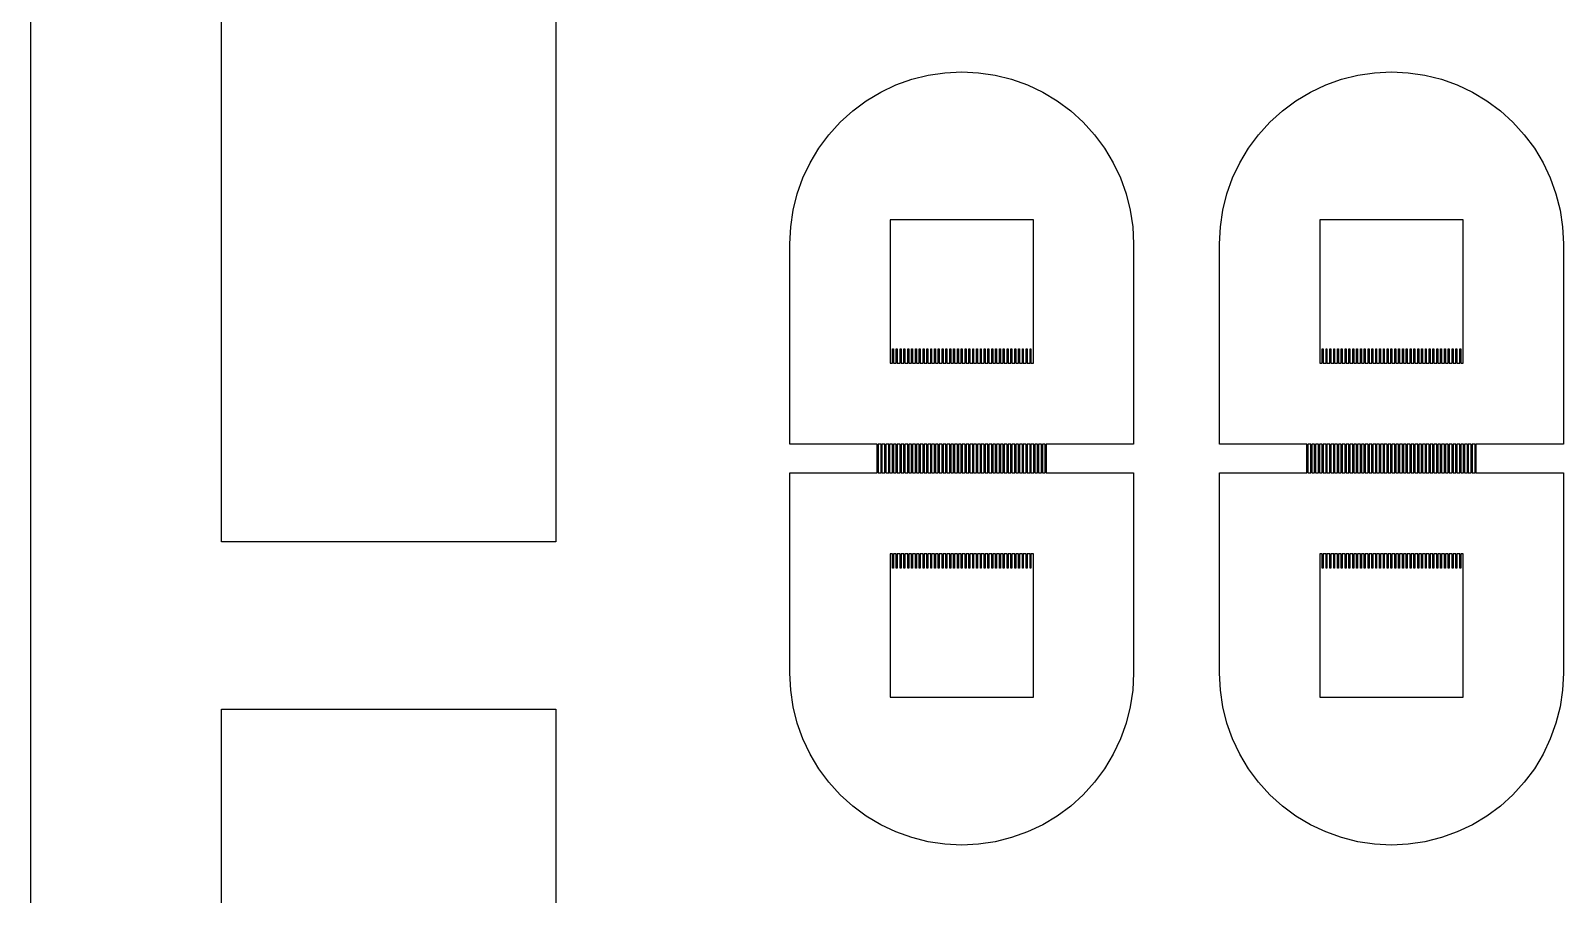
# Model space of a CAD drawing. Extents: x -25 to 122, y -49 to 104.
# Drawn here: x -7.64 to 8.71, y 9.1 to 18.32 of the extents above; entities that cross this region are included whole.
import ezdxf

# ---------------------------------------------------------------- set-up
doc = ezdxf.new("R2010")
doc.units = 0

msp = doc.modelspace()

# ---------------------------------------------------------------- linework, layer by layer
for p, q in [((-7.64249, 62.6685), (-7.64249, -7.64249)), ((-5.60449, 12.8649), (-5.60449, 26.6214)), ((-2.03799, 26.6214), (-2.03799, 12.8649)), ((1.76031, 17.8045), (1.93492, 17.8482)), ((1.93492, 17.8482), (2.11296, 17.8746)), ((2.11296, 17.8746), (2.29274, 17.8834)), ((2.29274, 17.8834), (2.47252, 17.8746)), ((2.47252, 17.8746), (2.65056, 17.8482)), ((2.65056, 17.8482), (2.82518, 17.8045)), ((6.34581, 17.8045), (6.52042, 17.8482)), ((6.52042, 17.8482), (6.69847, 17.8746)), ((6.69847, 17.8746), (6.87823, 17.8834)), ((6.87823, 17.8834), (7.05801, 17.8746)), ((7.05801, 17.8746), (7.23607, 17.8482)), ((7.23607, 17.8482), (7.41068, 17.8045)), ((1.27373, 17.5743), (1.42812, 17.6669)), ((1.42812, 17.6669), (1.59082, 17.7438)), ((1.59082, 17.7438), (1.76031, 17.8045)), ((2.82518, 17.8045), (2.99466, 17.7438)), ((2.99466, 17.7438), (3.15738, 17.6669)), ((3.15738, 17.6669), (3.31175, 17.5743)), ((5.85922, 17.5743), (6.01361, 17.6669)), ((6.01361, 17.6669), (6.17633, 17.7438)), ((6.17633, 17.7438), (6.34581, 17.8045)), ((7.41068, 17.8045), (7.58015, 17.7438)), ((7.58015, 17.7438), (7.74287, 17.6669)), ((7.74287, 17.6669), (7.89726, 17.5743)), ((1.12914, 17.4671), (1.27373, 17.5743)), ((3.31175, 17.5743), (3.45634, 17.4671)), ((5.71465, 17.4671), (5.85922, 17.5743)), ((7.89726, 17.5743), (8.04184, 17.4671)), ((0.87489, 17.2128), (0.99577, 17.3462)), ((0.99577, 17.3462), (1.12914, 17.4671)), ((3.45634, 17.4671), (3.58971, 17.3462)), ((3.58971, 17.3462), (3.7106, 17.2128)), ((5.46039, 17.2128), (5.58128, 17.3462)), ((5.58128, 17.3462), (5.71465, 17.4671)), ((8.04184, 17.4671), (8.1752, 17.3462)), ((8.1752, 17.3462), (8.2961, 17.2128)), ((0.76767, 17.0683), (0.87489, 17.2128)), ((3.7106, 17.2128), (3.81783, 17.0683)), ((5.35316, 17.0683), (5.46039, 17.2128)), ((8.2961, 17.2128), (8.40332, 17.0683)), ((0.67512, 16.9139), (0.76767, 17.0683)), ((3.81783, 17.0683), (3.91035, 16.9139)), ((5.26064, 16.9139), (5.35316, 17.0683)), ((8.40332, 17.0683), (8.49585, 16.9139)), ((0.59816, 16.7512), (0.67512, 16.9139)), ((3.91035, 16.9139), (3.98732, 16.7512)), ((5.18367, 16.7512), (5.26064, 16.9139)), ((8.49585, 16.9139), (8.57281, 16.7512)), ((0.53752, 16.5817), (0.59816, 16.7512)), ((3.98732, 16.7512), (4.04796, 16.5817)), ((5.12303, 16.5817), (5.18367, 16.7512)), ((8.57281, 16.7512), (8.63345, 16.5817)), ((0.49379, 16.4071), (0.53752, 16.5817)), ((4.04796, 16.5817), (4.09169, 16.4071)), ((5.07928, 16.4071), (5.12303, 16.5817)), ((8.63345, 16.5817), (8.6772, 16.4071)), ((0.46739, 16.229), (0.49379, 16.4071)), ((4.09169, 16.4071), (4.1181, 16.229)), ((5.05289, 16.229), (5.07928, 16.4071)), ((8.6772, 16.4071), (8.7036, 16.229)), ((0.45856, 16.0492), (0.46739, 16.229)), ((3.05699, 16.304), (1.52849, 16.304)), ((1.52849, 16.304), (1.52849, 14.7755)), ((3.05699, 14.7755), (3.05699, 16.304)), ((4.1181, 16.229), (4.12692, 16.0492)), ((5.04405, 16.0492), (5.05289, 16.229)), ((7.64249, 16.304), (6.114, 16.304)), ((6.114, 16.304), (6.114, 14.7755)), ((7.64249, 14.7755), (7.64249, 16.304)), ((8.7036, 16.229), (8.71243, 16.0492)), ((0.45856, 13.9093), (0.45856, 16.0492)), ((4.12692, 16.0492), (4.12692, 13.9093)), ((5.04405, 13.9093), (5.04405, 16.0492)), ((8.71243, 16.0492), (8.71243, 13.9093)), ((1.55397, 14.9283), (1.56416, 14.9283)), ((1.55397, 14.7755), (1.55397, 14.9283)), ((1.56416, 14.9283), (1.56416, 14.7755)), ((1.59473, 14.7755), (1.59473, 14.9283)), ((1.59473, 14.9283), (1.60493, 14.9283)), ((1.60493, 14.9283), (1.60493, 14.7755)), ((1.6355, 14.7755), (1.6355, 14.9283)), ((1.6355, 14.9283), (1.64568, 14.9283)), ((1.64568, 14.9283), (1.64568, 14.7755)), ((1.67625, 14.7755), (1.67625, 14.9283)), ((1.67625, 14.9283), (1.68645, 14.9283)), ((1.68645, 14.9283), (1.68645, 14.7755)), ((1.71703, 14.7755), (1.71703, 14.9283)), ((1.71703, 14.9283), (1.7272, 14.9283)), ((1.7272, 14.9283), (1.7272, 14.7755)), ((1.75777, 14.7755), (1.75777, 14.9283)), ((1.75777, 14.9283), (1.76796, 14.9283)), ((1.76796, 14.9283), (1.76796, 14.7755)), ((1.79854, 14.7755), (1.79854, 14.9283)), ((1.79854, 14.9283), (1.80873, 14.9283)), ((1.80873, 14.9283), (1.80873, 14.7755)), ((1.83929, 14.7755), (1.83929, 14.9283)), ((1.83929, 14.9283), (1.84949, 14.9283)), ((1.84949, 14.9283), (1.84949, 14.7755)), ((1.88005, 14.7755), (1.88005, 14.9283)), ((1.88005, 14.9283), (1.89024, 14.9283)), ((1.89024, 14.9283), (1.89024, 14.7755)), ((1.92082, 14.7755), (1.92082, 14.9283)), ((1.92082, 14.9283), (1.931, 14.9283)), ((1.931, 14.9283), (1.931, 14.7755)), ((1.96156, 14.7755), (1.96156, 14.9283)), ((1.96156, 14.9283), (1.97177, 14.9283)), ((1.97177, 14.9283), (1.97177, 14.7755)), ((2.00233, 14.7755), (2.00233, 14.9283)), ((2.00233, 14.9283), (2.01253, 14.9283)), ((2.01253, 14.9283), (2.01253, 14.7755)), ((2.04309, 14.7755), (2.04309, 14.9283)), ((2.04309, 14.9283), (2.0533, 14.9283)), ((2.0533, 14.9283), (2.0533, 14.7755)), ((2.08386, 14.7755), (2.08386, 14.9283)), ((2.08386, 14.9283), (2.09404, 14.9283)), ((2.09404, 14.9283), (2.09404, 14.7755)), ((2.12462, 14.7755), (2.12462, 14.9283)), ((2.12462, 14.9283), (2.1348, 14.9283)), ((2.1348, 14.9283), (2.1348, 14.7755)), ((2.16537, 14.7755), (2.16537, 14.9283)), ((2.16537, 14.9283), (2.17557, 14.9283)), ((2.17557, 14.9283), (2.17557, 14.7755)), ((2.20613, 14.7755), (2.20613, 14.9283)), ((2.20613, 14.9283), (2.21632, 14.9283)), ((2.21632, 14.9283), (2.21632, 14.7755)), ((2.24689, 14.7755), (2.24689, 14.9283)), ((2.24689, 14.9283), (2.2571, 14.9283)), ((2.2571, 14.9283), (2.2571, 14.7755)), ((2.28766, 14.7755), (2.28766, 14.9283)), ((2.28766, 14.9283), (2.29782, 14.9283)), ((2.29782, 14.9283), (2.29782, 14.7755)), ((2.3284, 14.7755), (2.3284, 14.9283)), ((2.3284, 14.9283), (2.33859, 14.9283)), ((2.33859, 14.9283), (2.33859, 14.7755)), ((2.36917, 14.7755), (2.36917, 14.9283)), ((2.36917, 14.9283), (2.37935, 14.9283)), ((2.37935, 14.9283), (2.37935, 14.7755)), ((2.40991, 14.7755), (2.40991, 14.9283)), ((2.40991, 14.9283), (2.42012, 14.9283)), ((2.42012, 14.9283), (2.42012, 14.7755)), ((2.45068, 14.7755), (2.45068, 14.9283)), ((2.45068, 14.9283), (2.46088, 14.9283)), ((2.46088, 14.9283), (2.46088, 14.7755)), ((2.49144, 14.7755), (2.49144, 14.9283)), ((2.49144, 14.9283), (2.50162, 14.9283)), ((2.50162, 14.9283), (2.50162, 14.7755)), ((2.5322, 14.7755), (2.5322, 14.9283)), ((2.5322, 14.9283), (2.54239, 14.9283)), ((2.54239, 14.9283), (2.54239, 14.7755)), ((2.57297, 14.7755), (2.57297, 14.9283)), ((2.57297, 14.9283), (2.58315, 14.9283)), ((2.58315, 14.9283), (2.58315, 14.7755)), ((2.61371, 14.7755), (2.61371, 14.9283)), ((2.61371, 14.9283), (2.62392, 14.9283)), ((2.62392, 14.9283), (2.62392, 14.7755)), ((2.65448, 14.7755), (2.65448, 14.9283)), ((2.65448, 14.9283), (2.66467, 14.9283)), ((2.66467, 14.9283), (2.66467, 14.7755)), ((2.69524, 14.7755), (2.69524, 14.9283)), ((2.69524, 14.9283), (2.70543, 14.9283)), ((2.70543, 14.9283), (2.70543, 14.7755)), ((2.73601, 14.7755), (2.73601, 14.9283)), ((2.73601, 14.9283), (2.74619, 14.9283)), ((2.74619, 14.9283), (2.74619, 14.7755)), ((2.77676, 14.7755), (2.77676, 14.9283)), ((2.77676, 14.9283), (2.78694, 14.9283)), ((2.78694, 14.9283), (2.78694, 14.7755)), ((2.81752, 14.7755), (2.81752, 14.9283)), ((2.81752, 14.9283), (2.82771, 14.9283)), ((2.82771, 14.9283), (2.82771, 14.7755)), ((2.85828, 14.7755), (2.85828, 14.9283)), ((2.85828, 14.9283), (2.86847, 14.9283)), ((2.86847, 14.9283), (2.86847, 14.7755)), ((2.89903, 14.7755), (2.89903, 14.9283)), ((2.89903, 14.9283), (2.90923, 14.9283)), ((2.90923, 14.9283), (2.90923, 14.7755)), ((2.9398, 14.7755), (2.9398, 14.9283)), ((2.9398, 14.9283), (2.94998, 14.9283)), ((2.94998, 14.9283), (2.94998, 14.7755)), ((2.98056, 14.7755), (2.98056, 14.9283)), ((2.98056, 14.9283), (2.99075, 14.9283)), ((2.99075, 14.9283), (2.99075, 14.7755)), ((3.02132, 14.7755), (3.02132, 14.9283)), ((3.02132, 14.9283), (3.03151, 14.9283)), ((3.03151, 14.9283), (3.03151, 14.7755)), ((6.13948, 14.9283), (6.14966, 14.9283)), ((6.13948, 14.7755), (6.13948, 14.9283)), ((6.14966, 14.9283), (6.14966, 14.7755)), ((6.18024, 14.7755), (6.18024, 14.9283)), ((6.18024, 14.9283), (6.19043, 14.9283)), ((6.19043, 14.9283), (6.19043, 14.7755)), ((6.22099, 14.7755), (6.22099, 14.9283)), ((6.22099, 14.9283), (6.23119, 14.9283)), ((6.23119, 14.9283), (6.23119, 14.7755)), ((6.26175, 14.7755), (6.26175, 14.9283)), ((6.26175, 14.9283), (6.27196, 14.9283)), ((6.27196, 14.9283), (6.27196, 14.7755)), ((6.30252, 14.7755), (6.30252, 14.9283)), ((6.30252, 14.9283), (6.3127, 14.9283)), ((6.3127, 14.9283), (6.3127, 14.7755)), ((6.34328, 14.7755), (6.34328, 14.9283)), ((6.34328, 14.9283), (6.35345, 14.9283)), ((6.35345, 14.9283), (6.35345, 14.7755)), ((6.38405, 14.7755), (6.38405, 14.9283)), ((6.38405, 14.9283), (6.39423, 14.9283)), ((6.39423, 14.9283), (6.39423, 14.7755)), ((6.42479, 14.7755), (6.42479, 14.9283)), ((6.42479, 14.9283), (6.43498, 14.9283)), ((6.43498, 14.9283), (6.43498, 14.7755)), ((6.46555, 14.7755), (6.46555, 14.9283)), ((6.46555, 14.9283), (6.47575, 14.9283)), ((6.47575, 14.9283), (6.47575, 14.7755)), ((6.50632, 14.7755), (6.50632, 14.9283)), ((6.50632, 14.9283), (6.51649, 14.9283)), ((6.51649, 14.9283), (6.51649, 14.7755)), ((6.54707, 14.7755), (6.54707, 14.9283)), ((6.54707, 14.9283), (6.55727, 14.9283)), ((6.55727, 14.9283), (6.55727, 14.7755)), ((6.58784, 14.7755), (6.58784, 14.9283)), ((6.58784, 14.9283), (6.59802, 14.9283)), ((6.59802, 14.9283), (6.59802, 14.7755)), ((6.62859, 14.7755), (6.62859, 14.9283)), ((6.62859, 14.9283), (6.63879, 14.9283)), ((6.63879, 14.9283), (6.63879, 14.7755)), ((6.66936, 14.7755), (6.66936, 14.9283)), ((6.66936, 14.9283), (6.67955, 14.9283)), ((6.67955, 14.9283), (6.67955, 14.7755)), ((6.71011, 14.7755), (6.71011, 14.9283)), ((6.71011, 14.9283), (6.72029, 14.9283)), ((6.72029, 14.9283), (6.72029, 14.7755)), ((6.75087, 14.7755), (6.75087, 14.9283)), ((6.75087, 14.9283), (6.76106, 14.9283)), ((6.76106, 14.9283), (6.76106, 14.7755)), ((6.79164, 14.7755), (6.79164, 14.9283)), ((6.79164, 14.9283), (6.80182, 14.9283)), ((6.80182, 14.9283), (6.80182, 14.7755)), ((6.83238, 14.7755), (6.83238, 14.9283)), ((6.83238, 14.9283), (6.84259, 14.9283)), ((6.84259, 14.9283), (6.84259, 14.7755)), ((6.87315, 14.7755), (6.87315, 14.9283)), ((6.87315, 14.9283), (6.88333, 14.9283)), ((6.88333, 14.9283), (6.88333, 14.7755)), ((6.91389, 14.7755), (6.91389, 14.9283)), ((6.91389, 14.9283), (6.9241, 14.9283)), ((6.9241, 14.9283), (6.9241, 14.7755)), ((6.95467, 14.7755), (6.95467, 14.9283)), ((6.95467, 14.9283), (6.96484, 14.9283)), ((6.96484, 14.9283), (6.96484, 14.7755)), ((6.99542, 14.7755), (6.99542, 14.9283)), ((6.99542, 14.9283), (7.00562, 14.9283)), ((7.00562, 14.9283), (7.00562, 14.7755)), ((7.03618, 14.7755), (7.03618, 14.9283)), ((7.03618, 14.9283), (7.04637, 14.9283)), ((7.04637, 14.9283), (7.04637, 14.7755)), ((7.07693, 14.7755), (7.07693, 14.9283)), ((7.07693, 14.9283), (7.08713, 14.9283)), ((7.08713, 14.9283), (7.08713, 14.7755)), ((7.11769, 14.7755), (7.11769, 14.9283)), ((7.11769, 14.9283), (7.1279, 14.9283)), ((7.1279, 14.9283), (7.1279, 14.7755)), ((7.15846, 14.7755), (7.15846, 14.9283)), ((7.15846, 14.9283), (7.16864, 14.9283)), ((7.16864, 14.9283), (7.16864, 14.7755)), ((7.19922, 14.7755), (7.19922, 14.9283)), ((7.19922, 14.9283), (7.20941, 14.9283)), ((7.20941, 14.9283), (7.20941, 14.7755)), ((7.23999, 14.7755), (7.23999, 14.9283)), ((7.23999, 14.9283), (7.25017, 14.9283)), ((7.25017, 14.9283), (7.25017, 14.7755)), ((7.28073, 14.7755), (7.28073, 14.9283)), ((7.28073, 14.9283), (7.29094, 14.9283)), ((7.29094, 14.9283), (7.29094, 14.7755)), ((7.3215, 14.7755), (7.3215, 14.9283)), ((7.3215, 14.9283), (7.3317, 14.9283)), ((7.3317, 14.9283), (7.3317, 14.7755)), ((7.36226, 14.7755), (7.36226, 14.9283)), ((7.36226, 14.9283), (7.37244, 14.9283)), ((7.37244, 14.9283), (7.37244, 14.7755)), ((7.40303, 14.7755), (7.40303, 14.9283)), ((7.40303, 14.9283), (7.41321, 14.9283)), ((7.41321, 14.9283), (7.41321, 14.7755)), ((7.44379, 14.7755), (7.44379, 14.9283)), ((7.44379, 14.9283), (7.45396, 14.9283)), ((7.45396, 14.9283), (7.45396, 14.7755)), ((7.48453, 14.7755), (7.48453, 14.9283)), ((7.48453, 14.9283), (7.49474, 14.9283)), ((7.49474, 14.9283), (7.49474, 14.7755)), ((7.5253, 14.7755), (7.5253, 14.9283)), ((7.5253, 14.9283), (7.53549, 14.9283)), ((7.53549, 14.9283), (7.53549, 14.7755)), ((7.56606, 14.7755), (7.56606, 14.9283)), ((7.56606, 14.9283), (7.57625, 14.9283)), ((7.57625, 14.9283), (7.57625, 14.7755)), ((7.60683, 14.7755), (7.60683, 14.9283)), ((7.60683, 14.9283), (7.617, 14.9283)), ((7.617, 14.9283), (7.617, 14.7755)), ((1.52849, 14.7755), (1.55397, 14.7755)), ((1.56416, 14.7755), (1.59473, 14.7755)), ((1.60493, 14.7755), (1.6355, 14.7755)), ((1.64568, 14.7755), (1.67625, 14.7755)), ((1.68645, 14.7755), (1.71703, 14.7755)), ((1.7272, 14.7755), (1.75777, 14.7755)), ((1.76796, 14.7755), (1.79854, 14.7755)), ((1.80873, 14.7755), (1.83929, 14.7755)), ((1.84949, 14.7755), (1.88005, 14.7755)), ((1.89024, 14.7755), (1.92082, 14.7755)), ((1.931, 14.7755), (1.96156, 14.7755)), ((1.97177, 14.7755), (2.00233, 14.7755)), ((2.01253, 14.7755), (2.04309, 14.7755)), ((2.0533, 14.7755), (2.08386, 14.7755)), ((2.09404, 14.7755), (2.12462, 14.7755)), ((2.1348, 14.7755), (2.16537, 14.7755)), ((2.17557, 14.7755), (2.20613, 14.7755)), ((2.21632, 14.7755), (2.24689, 14.7755)), ((2.2571, 14.7755), (2.28766, 14.7755)), ((2.29782, 14.7755), (2.3284, 14.7755)), ((2.33859, 14.7755), (2.36917, 14.7755)), ((2.37935, 14.7755), (2.40991, 14.7755)), ((2.42012, 14.7755), (2.45068, 14.7755)), ((2.46088, 14.7755), (2.49144, 14.7755)), ((2.50162, 14.7755), (2.5322, 14.7755)), ((2.54239, 14.7755), (2.57297, 14.7755)), ((2.58315, 14.7755), (2.61371, 14.7755)), ((2.62392, 14.7755), (2.65448, 14.7755)), ((2.66467, 14.7755), (2.69524, 14.7755)), ((2.70543, 14.7755), (2.73601, 14.7755)), ((2.74619, 14.7755), (2.77676, 14.7755)), ((2.78694, 14.7755), (2.81752, 14.7755)), ((2.82771, 14.7755), (2.85828, 14.7755)), ((2.86847, 14.7755), (2.89903, 14.7755)), ((2.90923, 14.7755), (2.9398, 14.7755)), ((2.94998, 14.7755), (2.98056, 14.7755)), ((2.99075, 14.7755), (3.02132, 14.7755)), ((3.03151, 14.7755), (3.05699, 14.7755)), ((6.114, 14.7755), (6.13948, 14.7755)), ((6.14966, 14.7755), (6.18024, 14.7755)), ((6.19043, 14.7755), (6.22099, 14.7755)), ((6.23119, 14.7755), (6.26175, 14.7755)), ((6.27196, 14.7755), (6.30252, 14.7755)), ((6.3127, 14.7755), (6.34328, 14.7755)), ((6.35345, 14.7755), (6.38405, 14.7755)), ((6.39423, 14.7755), (6.42479, 14.7755)), ((6.43498, 14.7755), (6.46555, 14.7755)), ((6.47575, 14.7755), (6.50632, 14.7755)), ((6.51649, 14.7755), (6.54707, 14.7755)), ((6.55727, 14.7755), (6.58784, 14.7755)), ((6.59802, 14.7755), (6.62859, 14.7755)), ((6.63879, 14.7755), (6.66936, 14.7755)), ((6.67955, 14.7755), (6.71011, 14.7755)), ((6.72029, 14.7755), (6.75087, 14.7755)), ((6.76106, 14.7755), (6.79164, 14.7755)), ((6.80182, 14.7755), (6.83238, 14.7755)), ((6.84259, 14.7755), (6.87315, 14.7755)), ((6.88333, 14.7755), (6.91389, 14.7755)), ((6.9241, 14.7755), (6.95467, 14.7755)), ((6.96484, 14.7755), (6.99542, 14.7755)), ((7.00562, 14.7755), (7.03618, 14.7755)), ((7.04637, 14.7755), (7.07693, 14.7755)), ((7.08713, 14.7755), (7.11769, 14.7755)), ((7.1279, 14.7755), (7.15846, 14.7755)), ((7.16864, 14.7755), (7.19922, 14.7755)), ((7.20941, 14.7755), (7.23999, 14.7755)), ((7.25017, 14.7755), (7.28073, 14.7755)), ((7.29094, 14.7755), (7.3215, 14.7755)), ((7.3317, 14.7755), (7.36226, 14.7755)), ((7.37244, 14.7755), (7.40303, 14.7755)), ((7.41321, 14.7755), (7.44379, 14.7755)), ((7.45396, 14.7755), (7.48453, 14.7755)), ((7.49474, 14.7755), (7.5253, 14.7755)), ((7.53549, 14.7755), (7.56606, 14.7755)), ((7.57625, 14.7755), (7.60683, 14.7755)), ((7.617, 14.7755), (7.64249, 14.7755)), ((1.39093, 13.9093), (0.45856, 13.9093)), ((1.39093, 13.6037), (1.39093, 13.9093)), ((1.4317, 13.9093), (1.40112, 13.9093)), ((1.40112, 13.9093), (1.40112, 13.6037)), ((1.4317, 13.6037), (1.4317, 13.9093)), ((1.47246, 13.9093), (1.44188, 13.9093)), ((1.44188, 13.9093), (1.44188, 13.6037)), ((1.47246, 13.6037), (1.47246, 13.9093)), ((1.51321, 13.9093), (1.48264, 13.9093)), ((1.48264, 13.9093), (1.48264, 13.6037)), ((1.51321, 13.6037), (1.51321, 13.9093)), ((1.55397, 13.9093), (1.52341, 13.9093)), ((1.52341, 13.9093), (1.52341, 13.6037)), ((1.55397, 13.6037), (1.55397, 13.9093)), ((1.59473, 13.9093), (1.56416, 13.9093)), ((1.56416, 13.9093), (1.56416, 13.6037)), ((1.59473, 13.6037), (1.59473, 13.9093)), ((1.6355, 13.9093), (1.60493, 13.9093)), ((1.60493, 13.9093), (1.60493, 13.6037)), ((1.6355, 13.6037), (1.6355, 13.9093)), ((1.67625, 13.9093), (1.64568, 13.9093)), ((1.64568, 13.9093), (1.64568, 13.6037)), ((1.67625, 13.6037), (1.67625, 13.9093)), ((1.71703, 13.9093), (1.68645, 13.9093)), ((1.68645, 13.9093), (1.68645, 13.6037)), ((1.71703, 13.6037), (1.71703, 13.9093)), ((1.75777, 13.9093), (1.7272, 13.9093)), ((1.7272, 13.9093), (1.7272, 13.6037)), ((1.75777, 13.6037), (1.75777, 13.9093)), ((1.79854, 13.9093), (1.76796, 13.9093)), ((1.76796, 13.9093), (1.76796, 13.6037)), ((1.79854, 13.6037), (1.79854, 13.9093)), ((1.83929, 13.9093), (1.80873, 13.9093)), ((1.80873, 13.9093), (1.80873, 13.6037)), ((1.83929, 13.6037), (1.83929, 13.9093)), ((1.88005, 13.9093), (1.84949, 13.9093)), ((1.84949, 13.9093), (1.84949, 13.6037)), ((1.88005, 13.6037), (1.88005, 13.9093)), ((1.92082, 13.9093), (1.89024, 13.9093)), ((1.89024, 13.9093), (1.89024, 13.6037)), ((1.92082, 13.6037), (1.92082, 13.9093)), ((1.96156, 13.9093), (1.931, 13.9093)), ((1.931, 13.9093), (1.931, 13.6037)), ((1.96156, 13.6037), (1.96156, 13.9093)), ((2.00233, 13.9093), (1.97177, 13.9093)), ((1.97177, 13.9093), (1.97177, 13.6037)), ((2.00233, 13.6037), (2.00233, 13.9093)), ((2.04309, 13.9093), (2.01253, 13.9093)), ((2.01253, 13.9093), (2.01253, 13.6037)), ((2.04309, 13.6037), (2.04309, 13.9093)), ((2.08386, 13.9093), (2.0533, 13.9093)), ((2.0533, 13.9093), (2.0533, 13.6037)), ((2.08386, 13.6037), (2.08386, 13.9093)), ((2.12462, 13.9093), (2.09404, 13.9093)), ((2.09404, 13.9093), (2.09404, 13.6037)), ((2.12462, 13.6037), (2.12462, 13.9093)), ((2.16537, 13.9093), (2.1348, 13.9093)), ((2.1348, 13.9093), (2.1348, 13.6037)), ((2.16537, 13.6037), (2.16537, 13.9093)), ((2.20613, 13.9093), (2.17557, 13.9093)), ((2.17557, 13.9093), (2.17557, 13.6037)), ((2.20613, 13.6037), (2.20613, 13.9093)), ((2.24689, 13.9093), (2.21632, 13.9093)), ((2.21632, 13.9093), (2.21632, 13.6037)), ((2.24689, 13.6037), (2.24689, 13.9093)), ((2.28766, 13.9093), (2.2571, 13.9093)), ((2.2571, 13.9093), (2.2571, 13.6037)), ((2.28766, 13.6037), (2.28766, 13.9093)), ((2.3284, 13.9093), (2.29782, 13.9093)), ((2.29782, 13.9093), (2.29782, 13.6037)), ((2.3284, 13.6037), (2.3284, 13.9093)), ((2.36917, 13.9093), (2.33859, 13.9093)), ((2.33859, 13.9093), (2.33859, 13.6037)), ((2.36917, 13.6037), (2.36917, 13.9093)), ((2.40991, 13.9093), (2.37935, 13.9093)), ((2.37935, 13.9093), (2.37935, 13.6037)), ((2.40991, 13.6037), (2.40991, 13.9093)), ((2.45068, 13.9093), (2.42012, 13.9093)), ((2.42012, 13.9093), (2.42012, 13.6037)), ((2.45068, 13.6037), (2.45068, 13.9093)), ((2.49144, 13.9093), (2.46088, 13.9093)), ((2.46088, 13.9093), (2.46088, 13.6037)), ((2.49144, 13.6037), (2.49144, 13.9093)), ((2.5322, 13.9093), (2.50162, 13.9093)), ((2.50162, 13.9093), (2.50162, 13.6037)), ((2.5322, 13.6037), (2.5322, 13.9093)), ((2.57297, 13.9093), (2.54239, 13.9093)), ((2.54239, 13.9093), (2.54239, 13.6037)), ((2.57297, 13.6037), (2.57297, 13.9093)), ((2.61371, 13.9093), (2.58315, 13.9093)), ((2.58315, 13.9093), (2.58315, 13.6037)), ((2.61371, 13.6037), (2.61371, 13.9093)), ((2.65448, 13.9093), (2.62392, 13.9093)), ((2.62392, 13.9093), (2.62392, 13.6037)), ((2.65448, 13.6037), (2.65448, 13.9093)), ((2.69524, 13.9093), (2.66467, 13.9093)), ((2.66467, 13.9093), (2.66467, 13.6037)), ((2.69524, 13.6037), (2.69524, 13.9093)), ((2.73601, 13.9093), (2.70543, 13.9093)), ((2.70543, 13.9093), (2.70543, 13.6037)), ((2.73601, 13.6037), (2.73601, 13.9093)), ((2.77676, 13.9093), (2.74619, 13.9093)), ((2.74619, 13.9093), (2.74619, 13.6037)), ((2.77676, 13.6037), (2.77676, 13.9093)), ((2.81752, 13.9093), (2.78694, 13.9093)), ((2.78694, 13.9093), (2.78694, 13.6037)), ((2.81752, 13.6037), (2.81752, 13.9093)), ((2.85828, 13.9093), (2.82771, 13.9093)), ((2.82771, 13.9093), (2.82771, 13.6037)), ((2.85828, 13.6037), (2.85828, 13.9093)), ((2.89903, 13.9093), (2.86847, 13.9093)), ((2.86847, 13.9093), (2.86847, 13.6037)), ((2.89903, 13.6037), (2.89903, 13.9093)), ((2.9398, 13.9093), (2.90923, 13.9093)), ((2.90923, 13.9093), (2.90923, 13.6037)), ((2.9398, 13.6037), (2.9398, 13.9093)), ((2.98056, 13.9093), (2.94998, 13.9093)), ((2.94998, 13.9093), (2.94998, 13.6037)), ((2.98056, 13.6037), (2.98056, 13.9093)), ((3.02132, 13.9093), (2.99075, 13.9093)), ((2.99075, 13.9093), (2.99075, 13.6037)), ((3.02132, 13.6037), (3.02132, 13.9093)), ((3.06207, 13.9093), (3.03151, 13.9093)), ((3.03151, 13.9093), (3.03151, 13.6037)), ((3.06207, 13.6037), (3.06207, 13.9093)), ((3.10284, 13.9093), (3.07228, 13.9093)), ((3.07228, 13.9093), (3.07228, 13.6037)), ((3.10284, 13.6037), (3.10284, 13.9093)), ((3.1436, 13.9093), (3.11304, 13.9093)), ((3.11304, 13.9093), (3.11304, 13.6037)), ((3.1436, 13.6037), (3.1436, 13.9093)), ((3.18437, 13.9093), (3.15378, 13.9093)), ((3.15378, 13.9093), (3.15378, 13.6037)), ((3.18437, 13.6037), (3.18437, 13.9093)), ((4.12692, 13.9093), (3.19455, 13.9093)), ((3.19455, 13.9093), (3.19455, 13.6037)), ((5.97644, 13.9093), (5.04405, 13.9093)), ((5.97644, 13.6037), (5.97644, 13.9093)), ((6.0172, 13.9093), (5.98662, 13.9093)), ((5.98662, 13.9093), (5.98662, 13.6037)), ((6.0172, 13.6037), (6.0172, 13.9093)), ((6.05795, 13.9093), (6.02739, 13.9093)), ((6.02739, 13.9093), (6.02739, 13.6037)), ((6.05795, 13.6037), (6.05795, 13.9093)), ((6.09871, 13.9093), (6.06815, 13.9093)), ((6.06815, 13.9093), (6.06815, 13.6037)), ((6.09871, 13.6037), (6.09871, 13.9093)), ((6.13948, 13.9093), (6.1089, 13.9093)), ((6.1089, 13.9093), (6.1089, 13.6037)), ((6.13948, 13.6037), (6.13948, 13.9093)), ((6.18024, 13.9093), (6.14966, 13.9093)), ((6.14966, 13.9093), (6.14966, 13.6037)), ((6.18024, 13.6037), (6.18024, 13.9093)), ((6.22099, 13.9093), (6.19043, 13.9093)), ((6.19043, 13.9093), (6.19043, 13.6037)), ((6.22099, 13.6037), (6.22099, 13.9093)), ((6.26175, 13.9093), (6.23119, 13.9093)), ((6.23119, 13.9093), (6.23119, 13.6037)), ((6.26175, 13.6037), (6.26175, 13.9093)), ((6.30252, 13.9093), (6.27196, 13.9093)), ((6.27196, 13.9093), (6.27196, 13.6037)), ((6.30252, 13.6037), (6.30252, 13.9093)), ((6.34328, 13.9093), (6.3127, 13.9093)), ((6.3127, 13.9093), (6.3127, 13.6037)), ((6.34328, 13.6037), (6.34328, 13.9093)), ((6.38405, 13.9093), (6.35345, 13.9093)), ((6.35345, 13.9093), (6.35345, 13.6037)), ((6.38405, 13.6037), (6.38405, 13.9093)), ((6.42479, 13.9093), (6.39423, 13.9093)), ((6.39423, 13.9093), (6.39423, 13.6037)), ((6.42479, 13.6037), (6.42479, 13.9093)), ((6.46555, 13.9093), (6.43498, 13.9093)), ((6.43498, 13.9093), (6.43498, 13.6037)), ((6.46555, 13.6037), (6.46555, 13.9093)), ((6.50632, 13.9093), (6.47575, 13.9093)), ((6.47575, 13.9093), (6.47575, 13.6037)), ((6.50632, 13.6037), (6.50632, 13.9093)), ((6.54707, 13.9093), (6.51649, 13.9093)), ((6.51649, 13.9093), (6.51649, 13.6037)), ((6.54707, 13.6037), (6.54707, 13.9093)), ((6.58784, 13.9093), (6.55727, 13.9093)), ((6.55727, 13.9093), (6.55727, 13.6037)), ((6.58784, 13.6037), (6.58784, 13.9093)), ((6.62859, 13.9093), (6.59802, 13.9093)), ((6.59802, 13.9093), (6.59802, 13.6037)), ((6.62859, 13.6037), (6.62859, 13.9093)), ((6.66936, 13.9093), (6.63879, 13.9093)), ((6.63879, 13.9093), (6.63879, 13.6037)), ((6.66936, 13.6037), (6.66936, 13.9093)), ((6.71011, 13.9093), (6.67955, 13.9093)), ((6.67955, 13.9093), (6.67955, 13.6037)), ((6.71011, 13.6037), (6.71011, 13.9093)), ((6.75087, 13.9093), (6.72029, 13.9093)), ((6.72029, 13.9093), (6.72029, 13.6037)), ((6.75087, 13.6037), (6.75087, 13.9093)), ((6.79164, 13.9093), (6.76106, 13.9093)), ((6.76106, 13.9093), (6.76106, 13.6037)), ((6.79164, 13.6037), (6.79164, 13.9093)), ((6.83238, 13.9093), (6.80182, 13.9093)), ((6.80182, 13.9093), (6.80182, 13.6037)), ((6.83238, 13.6037), (6.83238, 13.9093)), ((6.87315, 13.9093), (6.84259, 13.9093)), ((6.84259, 13.9093), (6.84259, 13.6037)), ((6.87315, 13.6037), (6.87315, 13.9093)), ((6.91389, 13.9093), (6.88333, 13.9093)), ((6.88333, 13.9093), (6.88333, 13.6037)), ((6.91389, 13.6037), (6.91389, 13.9093)), ((6.95467, 13.9093), (6.9241, 13.9093)), ((6.9241, 13.9093), (6.9241, 13.6037)), ((6.95467, 13.6037), (6.95467, 13.9093)), ((6.99542, 13.9093), (6.96484, 13.9093)), ((6.96484, 13.9093), (6.96484, 13.6037)), ((6.99542, 13.6037), (6.99542, 13.9093)), ((7.03618, 13.9093), (7.00562, 13.9093)), ((7.00562, 13.9093), (7.00562, 13.6037)), ((7.03618, 13.6037), (7.03618, 13.9093)), ((7.07693, 13.9093), (7.04637, 13.9093)), ((7.04637, 13.9093), (7.04637, 13.6037)), ((7.07693, 13.6037), (7.07693, 13.9093)), ((7.11769, 13.9093), (7.08713, 13.9093)), ((7.08713, 13.9093), (7.08713, 13.6037)), ((7.11769, 13.6037), (7.11769, 13.9093)), ((7.15846, 13.9093), (7.1279, 13.9093)), ((7.1279, 13.9093), (7.1279, 13.6037)), ((7.15846, 13.6037), (7.15846, 13.9093)), ((7.19922, 13.9093), (7.16864, 13.9093)), ((7.16864, 13.9093), (7.16864, 13.6037)), ((7.19922, 13.6037), (7.19922, 13.9093)), ((7.23999, 13.9093), (7.20941, 13.9093)), ((7.20941, 13.9093), (7.20941, 13.6037)), ((7.23999, 13.6037), (7.23999, 13.9093)), ((7.28073, 13.9093), (7.25017, 13.9093)), ((7.25017, 13.9093), (7.25017, 13.6037)), ((7.28073, 13.6037), (7.28073, 13.9093)), ((7.3215, 13.9093), (7.29094, 13.9093)), ((7.29094, 13.9093), (7.29094, 13.6037)), ((7.3215, 13.6037), (7.3215, 13.9093)), ((7.36226, 13.9093), (7.3317, 13.9093)), ((7.3317, 13.9093), (7.3317, 13.6037)), ((7.36226, 13.6037), (7.36226, 13.9093)), ((7.40303, 13.9093), (7.37244, 13.9093)), ((7.37244, 13.9093), (7.37244, 13.6037)), ((7.40303, 13.6037), (7.40303, 13.9093)), ((7.44379, 13.9093), (7.41321, 13.9093)), ((7.41321, 13.9093), (7.41321, 13.6037)), ((7.44379, 13.6037), (7.44379, 13.9093)), ((7.48453, 13.9093), (7.45396, 13.9093)), ((7.45396, 13.9093), (7.45396, 13.6037)), ((7.48453, 13.6037), (7.48453, 13.9093)), ((7.5253, 13.9093), (7.49474, 13.9093)), ((7.49474, 13.9093), (7.49474, 13.6037)), ((7.5253, 13.6037), (7.5253, 13.9093)), ((7.56606, 13.9093), (7.53549, 13.9093)), ((7.53549, 13.9093), (7.53549, 13.6037)), ((7.56606, 13.6037), (7.56606, 13.9093)), ((7.60683, 13.9093), (7.57625, 13.9093)), ((7.57625, 13.9093), (7.57625, 13.6037)), ((7.60683, 13.6037), (7.60683, 13.9093)), ((7.64758, 13.9093), (7.617, 13.9093)), ((7.617, 13.9093), (7.617, 13.6037)), ((7.64758, 13.6037), (7.64758, 13.9093)), ((7.68834, 13.9093), (7.65778, 13.9093)), ((7.65778, 13.9093), (7.65778, 13.6037)), ((7.68834, 13.6037), (7.68834, 13.9093)), ((7.7291, 13.9093), (7.69853, 13.9093)), ((7.69853, 13.9093), (7.69853, 13.6037)), ((7.7291, 13.6037), (7.7291, 13.9093)), ((7.76987, 13.9093), (7.73929, 13.9093)), ((7.73929, 13.9093), (7.73929, 13.6037)), ((7.76987, 13.6037), (7.76987, 13.9093)), ((8.71243, 13.9093), (7.78004, 13.9093)), ((7.78004, 13.9093), (7.78004, 13.6037)), ((0.45856, 11.4637), (0.45856, 13.6037)), ((0.45856, 13.6037), (1.39093, 13.6037)), ((1.40112, 13.6037), (1.4317, 13.6037)), ((1.44188, 13.6037), (1.47246, 13.6037)), ((1.48264, 13.6037), (1.51321, 13.6037)), ((1.52341, 13.6037), (1.55397, 13.6037)), ((1.56416, 13.6037), (1.59473, 13.6037)), ((1.60493, 13.6037), (1.6355, 13.6037)), ((1.64568, 13.6037), (1.67625, 13.6037)), ((1.68645, 13.6037), (1.71703, 13.6037)), ((1.7272, 13.6037), (1.75777, 13.6037)), ((1.76796, 13.6037), (1.79854, 13.6037)), ((1.80873, 13.6037), (1.83929, 13.6037)), ((1.84949, 13.6037), (1.88005, 13.6037)), ((1.89024, 13.6037), (1.92082, 13.6037)), ((1.931, 13.6037), (1.96156, 13.6037)), ((1.97177, 13.6037), (2.00233, 13.6037)), ((2.01253, 13.6037), (2.04309, 13.6037)), ((2.0533, 13.6037), (2.08386, 13.6037)), ((2.09404, 13.6037), (2.12462, 13.6037)), ((2.1348, 13.6037), (2.16537, 13.6037)), ((2.17557, 13.6037), (2.20613, 13.6037)), ((2.21632, 13.6037), (2.24689, 13.6037)), ((2.2571, 13.6037), (2.28766, 13.6037)), ((2.29782, 13.6037), (2.3284, 13.6037)), ((2.33859, 13.6037), (2.36917, 13.6037)), ((2.37935, 13.6037), (2.40991, 13.6037)), ((2.42012, 13.6037), (2.45068, 13.6037)), ((2.46088, 13.6037), (2.49144, 13.6037)), ((2.50162, 13.6037), (2.5322, 13.6037)), ((2.54239, 13.6037), (2.57297, 13.6037)), ((2.58315, 13.6037), (2.61371, 13.6037)), ((2.62392, 13.6037), (2.65448, 13.6037)), ((2.66467, 13.6037), (2.69524, 13.6037)), ((2.70543, 13.6037), (2.73601, 13.6037)), ((2.74619, 13.6037), (2.77676, 13.6037)), ((2.78694, 13.6037), (2.81752, 13.6037)), ((2.82771, 13.6037), (2.85828, 13.6037)), ((2.86847, 13.6037), (2.89903, 13.6037)), ((2.90923, 13.6037), (2.9398, 13.6037)), ((2.94998, 13.6037), (2.98056, 13.6037)), ((2.99075, 13.6037), (3.02132, 13.6037)), ((3.03151, 13.6037), (3.06207, 13.6037)), ((3.07228, 13.6037), (3.10284, 13.6037)), ((3.11304, 13.6037), (3.1436, 13.6037)), ((3.15378, 13.6037), (3.18437, 13.6037)), ((3.19455, 13.6037), (4.12692, 13.6037)), ((4.12692, 13.6037), (4.12692, 11.4637)), ((5.04405, 11.4637), (5.04405, 13.6037)), ((5.04405, 13.6037), (5.97644, 13.6037)), ((5.98662, 13.6037), (6.0172, 13.6037)), ((6.02739, 13.6037), (6.05795, 13.6037)), ((6.06815, 13.6037), (6.09871, 13.6037)), ((6.1089, 13.6037), (6.13948, 13.6037)), ((6.14966, 13.6037), (6.18024, 13.6037)), ((6.19043, 13.6037), (6.22099, 13.6037)), ((6.23119, 13.6037), (6.26175, 13.6037)), ((6.27196, 13.6037), (6.30252, 13.6037)), ((6.3127, 13.6037), (6.34328, 13.6037)), ((6.35345, 13.6037), (6.38405, 13.6037)), ((6.39423, 13.6037), (6.42479, 13.6037)), ((6.43498, 13.6037), (6.46555, 13.6037)), ((6.47575, 13.6037), (6.50632, 13.6037)), ((6.51649, 13.6037), (6.54707, 13.6037)), ((6.55727, 13.6037), (6.58784, 13.6037)), ((6.59802, 13.6037), (6.62859, 13.6037)), ((6.63879, 13.6037), (6.66936, 13.6037)), ((6.67955, 13.6037), (6.71011, 13.6037)), ((6.72029, 13.6037), (6.75087, 13.6037)), ((6.76106, 13.6037), (6.79164, 13.6037)), ((6.80182, 13.6037), (6.83238, 13.6037)), ((6.84259, 13.6037), (6.87315, 13.6037)), ((6.88333, 13.6037), (6.91389, 13.6037)), ((6.9241, 13.6037), (6.95467, 13.6037)), ((6.96484, 13.6037), (6.99542, 13.6037)), ((7.00562, 13.6037), (7.03618, 13.6037)), ((7.04637, 13.6037), (7.07693, 13.6037)), ((7.08713, 13.6037), (7.11769, 13.6037)), ((7.1279, 13.6037), (7.15846, 13.6037)), ((7.16864, 13.6037), (7.19922, 13.6037)), ((7.20941, 13.6037), (7.23999, 13.6037)), ((7.25017, 13.6037), (7.28073, 13.6037)), ((7.29094, 13.6037), (7.3215, 13.6037)), ((7.3317, 13.6037), (7.36226, 13.6037)), ((7.37244, 13.6037), (7.40303, 13.6037)), ((7.41321, 13.6037), (7.44379, 13.6037)), ((7.45396, 13.6037), (7.48453, 13.6037)), ((7.49474, 13.6037), (7.5253, 13.6037)), ((7.53549, 13.6037), (7.56606, 13.6037)), ((7.57625, 13.6037), (7.60683, 13.6037)), ((7.617, 13.6037), (7.64758, 13.6037)), ((7.65778, 13.6037), (7.68834, 13.6037)), ((7.69853, 13.6037), (7.7291, 13.6037)), ((7.73929, 13.6037), (7.76987, 13.6037)), ((7.78004, 13.6037), (8.71243, 13.6037)), ((8.71243, 13.6037), (8.71243, 11.4637)), ((-2.03799, 12.8649), (-5.60449, 12.8649)), ((1.55397, 12.7375), (1.52849, 12.7375)), ((1.52849, 12.7375), (1.52849, 11.209)), ((1.55397, 12.5847), (1.55397, 12.7375)), ((1.59473, 12.7375), (1.56416, 12.7375)), ((1.56416, 12.7375), (1.56416, 12.5847)), ((1.59473, 12.5847), (1.59473, 12.7375)), ((1.6355, 12.7375), (1.60493, 12.7375)), ((1.60493, 12.7375), (1.60493, 12.5847)), ((1.6355, 12.5847), (1.6355, 12.7375)), ((1.67625, 12.7375), (1.64568, 12.7375)), ((1.64568, 12.7375), (1.64568, 12.5847)), ((1.67625, 12.5847), (1.67625, 12.7375)), ((1.71703, 12.7375), (1.68645, 12.7375)), ((1.68645, 12.7375), (1.68645, 12.5847)), ((1.71703, 12.5847), (1.71703, 12.7375)), ((1.75777, 12.7375), (1.7272, 12.7375)), ((1.7272, 12.7375), (1.7272, 12.5847)), ((1.75777, 12.5847), (1.75777, 12.7375)), ((1.79854, 12.7375), (1.76796, 12.7375)), ((1.76796, 12.7375), (1.76796, 12.5847)), ((1.79854, 12.5847), (1.79854, 12.7375)), ((1.83929, 12.7375), (1.80873, 12.7375)), ((1.80873, 12.7375), (1.80873, 12.5847)), ((1.83929, 12.5847), (1.83929, 12.7375)), ((1.88005, 12.7375), (1.84949, 12.7375)), ((1.84949, 12.7375), (1.84949, 12.5847)), ((1.88005, 12.5847), (1.88005, 12.7375)), ((1.92082, 12.7375), (1.89024, 12.7375)), ((1.89024, 12.7375), (1.89024, 12.5847)), ((1.92082, 12.5847), (1.92082, 12.7375)), ((1.96156, 12.7375), (1.931, 12.7375)), ((1.931, 12.7375), (1.931, 12.5847)), ((1.96156, 12.5847), (1.96156, 12.7375)), ((2.00233, 12.7375), (1.97177, 12.7375)), ((1.97177, 12.7375), (1.97177, 12.5847)), ((2.00233, 12.5847), (2.00233, 12.7375)), ((2.04309, 12.7375), (2.01253, 12.7375)), ((2.01253, 12.7375), (2.01253, 12.5847)), ((2.04309, 12.5847), (2.04309, 12.7375)), ((2.08386, 12.7375), (2.0533, 12.7375)), ((2.0533, 12.7375), (2.0533, 12.5847)), ((2.08386, 12.5847), (2.08386, 12.7375)), ((2.12462, 12.7375), (2.09404, 12.7375)), ((2.09404, 12.7375), (2.09404, 12.5847)), ((2.12462, 12.5847), (2.12462, 12.7375)), ((2.16537, 12.7375), (2.1348, 12.7375)), ((2.1348, 12.7375), (2.1348, 12.5847)), ((2.16537, 12.5847), (2.16537, 12.7375)), ((2.20613, 12.7375), (2.17557, 12.7375)), ((2.17557, 12.7375), (2.17557, 12.5847)), ((2.20613, 12.5847), (2.20613, 12.7375)), ((2.24689, 12.7375), (2.21632, 12.7375)), ((2.21632, 12.7375), (2.21632, 12.5847)), ((2.24689, 12.5847), (2.24689, 12.7375)), ((2.28766, 12.7375), (2.2571, 12.7375)), ((2.2571, 12.7375), (2.2571, 12.5847)), ((2.28766, 12.5847), (2.28766, 12.7375)), ((2.3284, 12.7375), (2.29782, 12.7375)), ((2.29782, 12.7375), (2.29782, 12.5847)), ((2.3284, 12.5847), (2.3284, 12.7375)), ((2.36917, 12.7375), (2.33859, 12.7375)), ((2.33859, 12.7375), (2.33859, 12.5847)), ((2.36917, 12.5847), (2.36917, 12.7375)), ((2.40991, 12.7375), (2.37935, 12.7375)), ((2.37935, 12.7375), (2.37935, 12.5847)), ((2.40991, 12.5847), (2.40991, 12.7375)), ((2.45068, 12.7375), (2.42012, 12.7375)), ((2.42012, 12.7375), (2.42012, 12.5847)), ((2.45068, 12.5847), (2.45068, 12.7375)), ((2.49144, 12.7375), (2.46088, 12.7375)), ((2.46088, 12.7375), (2.46088, 12.5847)), ((2.49144, 12.5847), (2.49144, 12.7375)), ((2.5322, 12.7375), (2.50162, 12.7375)), ((2.50162, 12.7375), (2.50162, 12.5847)), ((2.5322, 12.5847), (2.5322, 12.7375)), ((2.57297, 12.7375), (2.54239, 12.7375)), ((2.54239, 12.7375), (2.54239, 12.5847)), ((2.57297, 12.5847), (2.57297, 12.7375)), ((2.61371, 12.7375), (2.58315, 12.7375)), ((2.58315, 12.7375), (2.58315, 12.5847)), ((2.61371, 12.5847), (2.61371, 12.7375)), ((2.65448, 12.7375), (2.62392, 12.7375)), ((2.62392, 12.7375), (2.62392, 12.5847)), ((2.65448, 12.5847), (2.65448, 12.7375)), ((2.69524, 12.7375), (2.66467, 12.7375)), ((2.66467, 12.7375), (2.66467, 12.5847)), ((2.69524, 12.5847), (2.69524, 12.7375)), ((2.73601, 12.7375), (2.70543, 12.7375)), ((2.70543, 12.7375), (2.70543, 12.5847)), ((2.73601, 12.5847), (2.73601, 12.7375)), ((2.77676, 12.7375), (2.74619, 12.7375)), ((2.74619, 12.7375), (2.74619, 12.5847)), ((2.77676, 12.5847), (2.77676, 12.7375)), ((2.81752, 12.7375), (2.78694, 12.7375)), ((2.78694, 12.7375), (2.78694, 12.5847)), ((2.81752, 12.5847), (2.81752, 12.7375)), ((2.85828, 12.7375), (2.82771, 12.7375)), ((2.82771, 12.7375), (2.82771, 12.5847)), ((2.85828, 12.5847), (2.85828, 12.7375)), ((2.89903, 12.7375), (2.86847, 12.7375)), ((2.86847, 12.7375), (2.86847, 12.5847)), ((2.89903, 12.5847), (2.89903, 12.7375)), ((2.9398, 12.7375), (2.90923, 12.7375)), ((2.90923, 12.7375), (2.90923, 12.5847)), ((2.9398, 12.5847), (2.9398, 12.7375)), ((2.98056, 12.7375), (2.94998, 12.7375)), ((2.94998, 12.7375), (2.94998, 12.5847)), ((2.98056, 12.5847), (2.98056, 12.7375)), ((3.02132, 12.7375), (2.99075, 12.7375)), ((2.99075, 12.7375), (2.99075, 12.5847)), ((3.02132, 12.5847), (3.02132, 12.7375)), ((3.05699, 12.7375), (3.03151, 12.7375)), ((3.03151, 12.7375), (3.03151, 12.5847)), ((3.05699, 11.209), (3.05699, 12.7375)), ((6.13948, 12.7375), (6.114, 12.7375)), ((6.114, 12.7375), (6.114, 11.209)), ((6.13948, 12.5847), (6.13948, 12.7375)), ((6.18024, 12.7375), (6.14966, 12.7375)), ((6.14966, 12.7375), (6.14966, 12.5847)), ((6.18024, 12.5847), (6.18024, 12.7375)), ((6.22099, 12.7375), (6.19043, 12.7375)), ((6.19043, 12.7375), (6.19043, 12.5847)), ((6.22099, 12.5847), (6.22099, 12.7375)), ((6.26175, 12.7375), (6.23119, 12.7375)), ((6.23119, 12.7375), (6.23119, 12.5847)), ((6.26175, 12.5847), (6.26175, 12.7375)), ((6.30252, 12.7375), (6.27196, 12.7375)), ((6.27196, 12.7375), (6.27196, 12.5847)), ((6.30252, 12.5847), (6.30252, 12.7375)), ((6.34328, 12.7375), (6.3127, 12.7375)), ((6.3127, 12.7375), (6.3127, 12.5847)), ((6.34328, 12.5847), (6.34328, 12.7375)), ((6.38405, 12.7375), (6.35345, 12.7375)), ((6.35345, 12.7375), (6.35345, 12.5847)), ((6.38405, 12.5847), (6.38405, 12.7375)), ((6.42479, 12.7375), (6.39423, 12.7375)), ((6.39423, 12.7375), (6.39423, 12.5847)), ((6.42479, 12.5847), (6.42479, 12.7375)), ((6.46555, 12.7375), (6.43498, 12.7375)), ((6.43498, 12.7375), (6.43498, 12.5847)), ((6.46555, 12.5847), (6.46555, 12.7375)), ((6.50632, 12.7375), (6.47575, 12.7375)), ((6.47575, 12.7375), (6.47575, 12.5847)), ((6.50632, 12.5847), (6.50632, 12.7375)), ((6.54707, 12.7375), (6.51649, 12.7375)), ((6.51649, 12.7375), (6.51649, 12.5847)), ((6.54707, 12.5847), (6.54707, 12.7375)), ((6.58784, 12.7375), (6.55727, 12.7375)), ((6.55727, 12.7375), (6.55727, 12.5847)), ((6.58784, 12.5847), (6.58784, 12.7375)), ((6.62859, 12.7375), (6.59802, 12.7375)), ((6.59802, 12.7375), (6.59802, 12.5847)), ((6.62859, 12.5847), (6.62859, 12.7375)), ((6.66936, 12.7375), (6.63879, 12.7375)), ((6.63879, 12.7375), (6.63879, 12.5847)), ((6.66936, 12.5847), (6.66936, 12.7375)), ((6.71011, 12.7375), (6.67955, 12.7375)), ((6.67955, 12.7375), (6.67955, 12.5847)), ((6.71011, 12.5847), (6.71011, 12.7375)), ((6.75087, 12.7375), (6.72029, 12.7375)), ((6.72029, 12.7375), (6.72029, 12.5847)), ((6.75087, 12.5847), (6.75087, 12.7375)), ((6.79164, 12.7375), (6.76106, 12.7375)), ((6.76106, 12.7375), (6.76106, 12.5847)), ((6.79164, 12.5847), (6.79164, 12.7375)), ((6.83238, 12.7375), (6.80182, 12.7375)), ((6.80182, 12.7375), (6.80182, 12.5847)), ((6.83238, 12.5847), (6.83238, 12.7375)), ((6.87315, 12.7375), (6.84259, 12.7375)), ((6.84259, 12.7375), (6.84259, 12.5847)), ((6.87315, 12.5847), (6.87315, 12.7375)), ((6.91389, 12.7375), (6.88333, 12.7375)), ((6.88333, 12.7375), (6.88333, 12.5847)), ((6.91389, 12.5847), (6.91389, 12.7375)), ((6.95467, 12.7375), (6.9241, 12.7375)), ((6.9241, 12.7375), (6.9241, 12.5847)), ((6.95467, 12.5847), (6.95467, 12.7375)), ((6.99542, 12.7375), (6.96484, 12.7375)), ((6.96484, 12.7375), (6.96484, 12.5847)), ((6.99542, 12.5847), (6.99542, 12.7375)), ((7.03618, 12.7375), (7.00562, 12.7375)), ((7.00562, 12.7375), (7.00562, 12.5847)), ((7.03618, 12.5847), (7.03618, 12.7375)), ((7.07693, 12.7375), (7.04637, 12.7375)), ((7.04637, 12.7375), (7.04637, 12.5847)), ((7.07693, 12.5847), (7.07693, 12.7375)), ((7.11769, 12.7375), (7.08713, 12.7375)), ((7.08713, 12.7375), (7.08713, 12.5847)), ((7.11769, 12.5847), (7.11769, 12.7375)), ((7.15846, 12.7375), (7.1279, 12.7375)), ((7.1279, 12.7375), (7.1279, 12.5847)), ((7.15846, 12.5847), (7.15846, 12.7375)), ((7.19922, 12.7375), (7.16864, 12.7375)), ((7.16864, 12.7375), (7.16864, 12.5847)), ((7.19922, 12.5847), (7.19922, 12.7375)), ((7.23999, 12.7375), (7.20941, 12.7375)), ((7.20941, 12.7375), (7.20941, 12.5847)), ((7.23999, 12.5847), (7.23999, 12.7375)), ((7.28073, 12.7375), (7.25017, 12.7375)), ((7.25017, 12.7375), (7.25017, 12.5847)), ((7.28073, 12.5847), (7.28073, 12.7375)), ((7.3215, 12.7375), (7.29094, 12.7375)), ((7.29094, 12.7375), (7.29094, 12.5847)), ((7.3215, 12.5847), (7.3215, 12.7375)), ((7.36226, 12.7375), (7.3317, 12.7375)), ((7.3317, 12.7375), (7.3317, 12.5847)), ((7.36226, 12.5847), (7.36226, 12.7375)), ((7.40303, 12.7375), (7.37244, 12.7375)), ((7.37244, 12.7375), (7.37244, 12.5847)), ((7.40303, 12.5847), (7.40303, 12.7375)), ((7.44379, 12.7375), (7.41321, 12.7375)), ((7.41321, 12.7375), (7.41321, 12.5847)), ((7.44379, 12.5847), (7.44379, 12.7375)), ((7.48453, 12.7375), (7.45396, 12.7375)), ((7.45396, 12.7375), (7.45396, 12.5847)), ((7.48453, 12.5847), (7.48453, 12.7375)), ((7.5253, 12.7375), (7.49474, 12.7375)), ((7.49474, 12.7375), (7.49474, 12.5847)), ((7.5253, 12.5847), (7.5253, 12.7375)), ((7.56606, 12.7375), (7.53549, 12.7375)), ((7.53549, 12.7375), (7.53549, 12.5847)), ((7.56606, 12.5847), (7.56606, 12.7375)), ((7.60683, 12.7375), (7.57625, 12.7375)), ((7.57625, 12.7375), (7.57625, 12.5847)), ((7.60683, 12.5847), (7.60683, 12.7375)), ((7.64249, 12.7375), (7.617, 12.7375)), ((7.617, 12.7375), (7.617, 12.5847)), ((7.64249, 11.209), (7.64249, 12.7375)), ((1.56416, 12.5847), (1.55397, 12.5847)), ((1.60493, 12.5847), (1.59473, 12.5847)), ((1.64568, 12.5847), (1.6355, 12.5847)), ((1.68645, 12.5847), (1.67625, 12.5847)), ((1.7272, 12.5847), (1.71703, 12.5847)), ((1.76796, 12.5847), (1.75777, 12.5847)), ((1.80873, 12.5847), (1.79854, 12.5847)), ((1.84949, 12.5847), (1.83929, 12.5847)), ((1.89024, 12.5847), (1.88005, 12.5847)), ((1.931, 12.5847), (1.92082, 12.5847)), ((1.97177, 12.5847), (1.96156, 12.5847)), ((2.01253, 12.5847), (2.00233, 12.5847)), ((2.0533, 12.5847), (2.04309, 12.5847)), ((2.09404, 12.5847), (2.08386, 12.5847)), ((2.1348, 12.5847), (2.12462, 12.5847)), ((2.17557, 12.5847), (2.16537, 12.5847)), ((2.21632, 12.5847), (2.20613, 12.5847)), ((2.2571, 12.5847), (2.24689, 12.5847)), ((2.29782, 12.5847), (2.28766, 12.5847)), ((2.33859, 12.5847), (2.3284, 12.5847)), ((2.37935, 12.5847), (2.36917, 12.5847)), ((2.42012, 12.5847), (2.40991, 12.5847)), ((2.46088, 12.5847), (2.45068, 12.5847)), ((2.50162, 12.5847), (2.49144, 12.5847)), ((2.54239, 12.5847), (2.5322, 12.5847)), ((2.58315, 12.5847), (2.57297, 12.5847)), ((2.62392, 12.5847), (2.61371, 12.5847)), ((2.66467, 12.5847), (2.65448, 12.5847)), ((2.70543, 12.5847), (2.69524, 12.5847)), ((2.74619, 12.5847), (2.73601, 12.5847)), ((2.78694, 12.5847), (2.77676, 12.5847)), ((2.82771, 12.5847), (2.81752, 12.5847)), ((2.86847, 12.5847), (2.85828, 12.5847)), ((2.90923, 12.5847), (2.89903, 12.5847)), ((2.94998, 12.5847), (2.9398, 12.5847)), ((2.99075, 12.5847), (2.98056, 12.5847)), ((3.03151, 12.5847), (3.02132, 12.5847)), ((6.14966, 12.5847), (6.13948, 12.5847)), ((6.19043, 12.5847), (6.18024, 12.5847)), ((6.23119, 12.5847), (6.22099, 12.5847)), ((6.27196, 12.5847), (6.26175, 12.5847)), ((6.3127, 12.5847), (6.30252, 12.5847)), ((6.35345, 12.5847), (6.34328, 12.5847)), ((6.39423, 12.5847), (6.38405, 12.5847)), ((6.43498, 12.5847), (6.42479, 12.5847)), ((6.47575, 12.5847), (6.46555, 12.5847)), ((6.51649, 12.5847), (6.50632, 12.5847)), ((6.55727, 12.5847), (6.54707, 12.5847)), ((6.59802, 12.5847), (6.58784, 12.5847)), ((6.63879, 12.5847), (6.62859, 12.5847)), ((6.67955, 12.5847), (6.66936, 12.5847)), ((6.72029, 12.5847), (6.71011, 12.5847)), ((6.76106, 12.5847), (6.75087, 12.5847)), ((6.80182, 12.5847), (6.79164, 12.5847)), ((6.84259, 12.5847), (6.83238, 12.5847)), ((6.88333, 12.5847), (6.87315, 12.5847)), ((6.9241, 12.5847), (6.91389, 12.5847)), ((6.96484, 12.5847), (6.95467, 12.5847)), ((7.00562, 12.5847), (6.99542, 12.5847)), ((7.04637, 12.5847), (7.03618, 12.5847)), ((7.08713, 12.5847), (7.07693, 12.5847)), ((7.1279, 12.5847), (7.11769, 12.5847)), ((7.16864, 12.5847), (7.15846, 12.5847)), ((7.20941, 12.5847), (7.19922, 12.5847)), ((7.25017, 12.5847), (7.23999, 12.5847)), ((7.29094, 12.5847), (7.28073, 12.5847)), ((7.3317, 12.5847), (7.3215, 12.5847)), ((7.37244, 12.5847), (7.36226, 12.5847)), ((7.41321, 12.5847), (7.40303, 12.5847)), ((7.45396, 12.5847), (7.44379, 12.5847)), ((7.49474, 12.5847), (7.48453, 12.5847)), ((7.53549, 12.5847), (7.5253, 12.5847)), ((7.57625, 12.5847), (7.56606, 12.5847)), ((7.617, 12.5847), (7.60683, 12.5847)), ((0.46739, 11.284), (0.45856, 11.4637)), ((4.12692, 11.4637), (4.1181, 11.284)), ((5.05289, 11.284), (5.04405, 11.4637)), ((8.71243, 11.4637), (8.7036, 11.284)), ((0.49379, 11.1059), (0.46739, 11.284)), ((1.52849, 11.209), (3.05699, 11.209)), ((4.1181, 11.284), (4.09169, 11.1059)), ((5.07928, 11.1059), (5.05289, 11.284)), ((6.114, 11.209), (7.64249, 11.209)), ((8.7036, 11.284), (8.6772, 11.1059)), ((-5.60449, 11.0816), (-2.03799, 11.0816)), ((-5.60449, -3.5665), (-5.60449, 11.0816)), ((-2.03799, 11.0816), (-2.03799, 0)), ((0.53752, 10.9313), (0.49379, 11.1059)), ((4.09169, 11.1059), (4.04796, 10.9313)), ((5.12303, 10.9313), (5.07928, 11.1059)), ((8.6772, 11.1059), (8.63345, 10.9313)), ((0.59816, 10.7618), (0.53752, 10.9313)), ((4.04796, 10.9313), (3.98732, 10.7618)), ((5.18367, 10.7618), (5.12303, 10.9313)), ((8.63345, 10.9313), (8.57281, 10.7618)), ((0.67512, 10.5991), (0.59816, 10.7618)), ((3.98732, 10.7618), (3.91035, 10.5991)), ((5.26064, 10.5991), (5.18367, 10.7618)), ((8.57281, 10.7618), (8.49585, 10.5991)), ((0.76767, 10.4447), (0.67512, 10.5991)), ((3.91035, 10.5991), (3.81783, 10.4447)), ((5.35316, 10.4447), (5.26064, 10.5991)), ((8.49585, 10.5991), (8.40332, 10.4447)), ((0.87489, 10.3001), (0.76767, 10.4447)), ((3.81783, 10.4447), (3.7106, 10.3001)), ((5.46039, 10.3001), (5.35316, 10.4447)), ((8.40332, 10.4447), (8.2961, 10.3001)), ((0.99577, 10.1668), (0.87489, 10.3001)), ((1.12914, 10.0459), (0.99577, 10.1668)), ((3.58971, 10.1668), (3.45634, 10.0459)), ((3.7106, 10.3001), (3.58971, 10.1668)), ((5.58128, 10.1668), (5.46039, 10.3001)), ((5.71465, 10.0459), (5.58128, 10.1668)), ((8.1752, 10.1668), (8.04184, 10.0459)), ((8.2961, 10.3001), (8.1752, 10.1668)), ((1.27373, 9.93866), (1.12914, 10.0459)), ((3.45634, 10.0459), (3.31175, 9.93866)), ((5.85922, 9.93866), (5.71465, 10.0459)), ((8.04184, 10.0459), (7.89726, 9.93866)), ((1.42812, 9.84613), (1.27373, 9.93866)), ((1.59082, 9.76917), (1.42812, 9.84613)), ((3.15738, 9.84613), (2.99466, 9.76917)), ((3.31175, 9.93866), (3.15738, 9.84613)), ((6.01361, 9.84613), (5.85922, 9.93866)), ((6.17633, 9.76917), (6.01361, 9.84613)), ((7.74287, 9.84613), (7.58015, 9.76917)), ((7.89726, 9.93866), (7.74287, 9.84613)), ((1.76031, 9.70853), (1.59082, 9.76917)), ((1.93492, 9.66479), (1.76031, 9.70853)), ((2.11296, 9.63838), (1.93492, 9.66479)), ((2.65056, 9.66479), (2.47252, 9.63838)), ((2.82518, 9.70853), (2.65056, 9.66479)), ((2.99466, 9.76917), (2.82518, 9.70853)), ((6.34581, 9.70853), (6.17633, 9.76917)), ((6.52042, 9.66479), (6.34581, 9.70853)), ((6.69847, 9.63838), (6.52042, 9.66479)), ((7.23607, 9.66479), (7.05801, 9.63838)), ((7.41068, 9.70853), (7.23607, 9.66479)), ((7.58015, 9.76917), (7.41068, 9.70853)), ((2.29274, 9.62956), (2.11296, 9.63838)), ((2.47252, 9.63838), (2.29274, 9.62956)), ((6.87823, 9.62956), (6.69847, 9.63838)), ((7.05801, 9.63838), (6.87823, 9.62956))]:
    msp.add_line(p, q)

doc.saveas('drawing.dxf')
